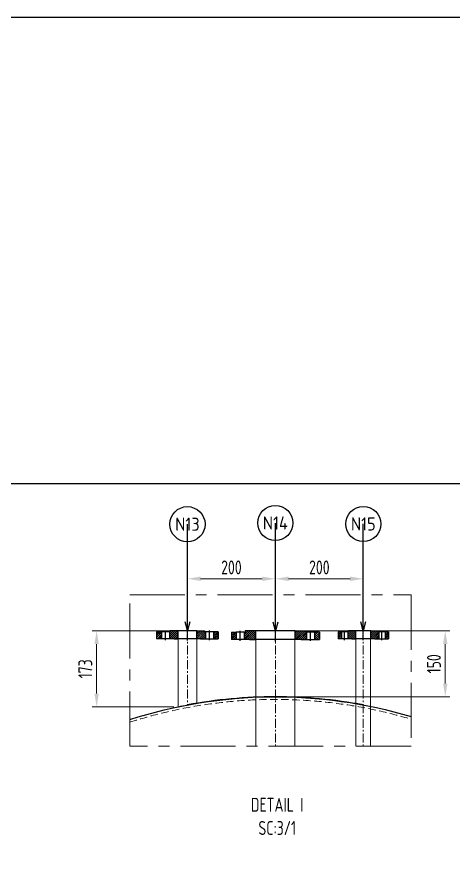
# Model space of a CAD drawing. Header units: millimetres. Extents: x -46397 to 283259, y -8690 to 23983.
# Drawn here: x 123752 to 126732, y 5993 to 11841 of the extents above; entities that cross this region are included whole.
import ezdxf
from ezdxf import colors
from ezdxf.entities.mleader import LeaderData, LeaderLine
from ezdxf.enums import TextEntityAlignment as Align
from ezdxf.math import Vec2, Vec3

# ---------------------------------------------------------------- set-up
doc = ezdxf.new("R2010")
doc.units = ezdxf.units.MM
for name, pattern in [('AM_ISO08W050', [18, 12, -1.5, 3, -1.5]), ('AM_ISO08W050x2', [9, 6, -0.75, 1.5, -0.75]), ('CENTER', [2, 1.25, -0.25, 0.25, -0.25]), ('HIDDENX2', [0.75, 0.5, -0.25])]:
    doc.linetypes.add(name, pattern=pattern)
doc.layers.get('Defpoints').update_dxf_attribs({"lineweight": 0})
for name, color, linetype, lineweight in [('0-Dim', 7, 'Continuous', 0), ('AM_7', 4, 'AM_ISO08W050', 25), ('Dtext', 255, 'Continuous', 20), ('DUONGCHINH', 7, 'Continuous', 25), ('DUONGTAM', 1, 'CENTER', 0), ('Long_AM_Visible', 30, 'Continuous', 25), ('PHANTOM 2', 8, 'Continuous', 0)]:
    doc.layers.add(name, color=color, linetype=linetype, lineweight=lineweight)
doc.styles.add('Chu va so', font='arial.ttf')
doc.styles.add('GHI CHÚ 1', font='isocp_IV25.ttf', dxfattribs={"width": 0.8})
doc.styles.add('Long_Text', font='isocp.shx', dxfattribs={"width": 0.7})
doc.styles.get("Standard").update_dxf_attribs({"font": 'isocp.shx', "width": 0.8})
doc.styles.add('TCVN', font='arial.ttf')
doc.dimstyles.new('1-30SCALE', dxfattribs={"dimtxt": 75, "dimasz": 75, "dimexe": 37.5, "dimexo": 30, "dimgap": 30, "dimtad": 1, "dimtoh": 1, "dimdec": 0, "dimdsep": 46, "dimtxsty": 'GHI CHÚ 1', "dimcen": 0.09, "dimclrd": 256, "dimclre": 256, "dimclrt": 2, "dimadec": 0, "dimazin": 0, "dimtfac": 1, "dimtdec": 0, "dimtofl": 0, "dimtmove": 0, "dimatfit": 3, "dimfxl": 1, "dimlwd": 0, "dimlwe": 0, "dimarcsym": 0})

# ---------------------------------------------------------------- blocks, each defined once
blk = doc.blocks.new('*U533')
h = blk.add_hatch()
h.set_pattern_fill('ANSI31', color=1)
h.paths.add_polyline_path([(-21.75, -30), (-21.75, -12), (-30, -12), (-41, -12), (-41, -28), (-39, -28), (-39, -30)])
h.paths.add_polyline_path([(21.75, -30), (39, -30), (39, -28), (41, -28), (41, -12), (30, -12), (21.75, -12)])
h.paths.add_polyline_path([(59, -12), (59, -28), (70, -28), (70, -12)])
h.paths.add_polyline_path([(-59, -28), (-59, -12), (-70, -12), (-70, -28)])
for p, q in [((-70, -28), (-70, -12)), ((-59, -12), (-70, -12)), ((-70, -12), (-70, -28)), ((-59, -28), (-59, -12)), ((-50, -12), (-59, -12)), ((-41, -12), (-50, -12)), ((-41, -28), (-41, -12)), ((-30, -12), (-41, -12)), ((-30, -12), (-21.75, -12)), ((-21.75, -12), (-21.75, -30)), ((-21.75, -12), (0, -12)), ((0, -12), (21.75, -12)), ((21.75, -12), (21.75, -30)), ((30, -12), (21.75, -12)), ((30, -12), (41, -12)), ((41, -28), (41, -12)), ((41, -12), (50, -12)), ((50, -12), (59, -12)), ((59, -28), (59, -12)), ((59, -12), (70, -12)), ((70, -28), (70, -12)), ((-70, -28), (-59, -28)), ((-59, -28), (-50, -28)), ((-50, -28), (-41, -28)), ((-41, -28), (-39, -28)), ((-39, -30), (-39, -28)), ((-21.75, -30), (-39, -30)), ((-21.75, -30), (21.75, -30)), ((21.75, -30), (39, -30)), ((39, -30), (39, -28)), ((41, -28), (39, -28)), ((41, -28), (50, -28)), ((50, -28), (59, -28)), ((70, -28), (59, -28))]:
    blk.add_line(p, q)
at = {"layer": 'AM_7', "linetype": 'AM_ISO08W050x2'}
for p, q in [((-50, -9), (-50, -31)), ((50, -9), (50, -31))]:
    blk.add_line(p, q, dxfattribs=at)
at = {"layer": 'AM_7'}
blk.add_line((0, -7.79), (0, -33), dxfattribs=at)
blk = doc.blocks.new('*U534')
h = blk.add_hatch()
h.set_pattern_fill('ANSI31', color=1)
h.paths.add_polyline_path([(-89, -14), (-100, -14), (-100, -31), (-89, -31)])
h.paths.add_polyline_path([(-71, -14), (-71, -31), (-69, -31), (-69, -34), (-45.25, -34), (-45.25, -14), (-59, -14)])
h.paths.add_polyline_path([(45.25, -34), (69, -34), (69, -31), (71, -31), (71, -14), (59, -14), (45.25, -14)])
h.paths.add_polyline_path([(100, -14), (89, -14), (89, -31), (100, -31)])
for p, q in [((-100, -31), (-100, -14)), ((-89, -14), (-100, -14)), ((-100, -14), (-100, -31)), ((-89, -31), (-89, -14)), ((-80, -14), (-89, -14)), ((-71, -14), (-80, -14)), ((-71, -31), (-71, -14)), ((-59, -14), (-71, -14)), ((-59, -14), (-45.25, -14)), ((-45.25, -14), (-45.25, -34)), ((-45.25, -14), (0, -14)), ((0, -14), (45.25, -14)), ((45.25, -14), (45.25, -34)), ((59, -14), (45.25, -14)), ((59, -14), (71, -14)), ((71, -31), (71, -14)), ((71, -14), (80, -14)), ((80, -14), (89, -14)), ((89, -31), (89, -14)), ((89, -14), (100, -14)), ((100, -31), (100, -14)), ((-100, -31), (-89, -31)), ((-89, -31), (-80, -31)), ((-80, -31), (-71, -31)), ((-71, -31), (-69, -31)), ((-69, -34), (-69, -31)), ((-45.25, -34), (-69, -34)), ((-45.25, -34), (45.25, -34)), ((45.25, -34), (69, -34)), ((69, -34), (69, -31)), ((71, -31), (69, -31)), ((71, -31), (80, -31)), ((80, -31), (89, -31)), ((100, -31), (89, -31))]:
    blk.add_line(p, q)
at = {"layer": 'AM_7', "linetype": 'AM_ISO08W050x2'}
for p, q in [((-80, -11), (-80, -34)), ((80, -11), (80, -34))]:
    blk.add_line(p, q, dxfattribs=at)
at = {"layer": 'AM_7'}
blk.add_line((0, -9.86), (0, -37), dxfattribs=at)
blk = doc.blocks.new('*U535')
h = blk.add_hatch()
h.set_pattern_fill('ANSI31', color=1, angle=90)
h.set_pattern_definition([(135, (-42, -14), (-2.24506, -2.24506), [])])
h.paths.add_polyline_path([(-16, -71.5), (-16, -63.5), (-32, -63.5), (-32, -71.5)])
h.paths.add_polyline_path([(-32, -40), (-32, -49.5), (-16, -49.5), (-16, -48), (-14, -48), (-14, -31.25), (-32, -31.25)])
h.paths.add_polyline_path([(-14, 3.25), (-14, 20), (-16, 20), (-16, 21.5), (-32, 21.5), (-32, 12), (-32, 3.25)])
h.paths.add_polyline_path([(-16, 35.5), (-16, 43.5), (-32, 43.5), (-32, 35.5)])
for p, q in [((-16, 43.5), (-32, 43.5)), ((-32, 35.5), (-32, 43.5)), ((-16, 43.5), (-16, 35.5)), ((-16, 35.5), (-32, 35.5)), ((-32, 28.5), (-32, 35.5)), ((-32, 21.5), (-32, 28.5)), ((-16, 21.5), (-32, 21.5)), ((-32, 12), (-32, 21.5)), ((-16, 28.5), (-16, 35.5)), ((-16, 21.5), (-16, 28.5)), ((-16, 21.5), (-16, 20)), ((-14, 20), (-16, 20)), ((-14, 3.25), (-14, 20)), ((-32, 12), (-32, 3.25)), ((-32, 3.25), (-14, 3.25)), ((-32, -14), (-32, 3.25)), ((-14, -31.25), (-14, 3.25)), ((-32, -31.25), (-32, -14)), ((-32, -31.25), (-14, -31.25)), ((-32, -40), (-32, -31.25)), ((-14, -31.25), (-14, -48)), ((-32, -40), (-32, -49.5)), ((-16, -49.5), (-32, -49.5)), ((-32, -49.5), (-32, -56.5)), ((-32, -56.5), (-32, -63.5)), ((-14, -48), (-16, -48)), ((-16, -49.5), (-16, -48)), ((-16, -56.5), (-16, -49.5)), ((-16, -63.5), (-16, -56.5)), ((-16, -63.5), (-32, -63.5)), ((-32, -63.5), (-32, -71.5)), ((-16, -71.5), (-32, -71.5)), ((-32, -71.5), (-16, -71.5)), ((-16, -71.5), (-16, -63.5))]:
    blk.add_line(p, q)
at = {"layer": 'AM_7', "linetype": 'AM_ISO08W050x2'}
for p, q in [((-35, 28.5), (-13, 28.5)), ((-35, -56.5), (-13, -56.5))]:
    blk.add_line(p, q, dxfattribs=at)
at = {"layer": 'AM_7'}
blk.add_line((-35.06, -14), (-10.14, -14), dxfattribs=at)
blk = doc.blocks.new('*D538')
at = {"layer": 'Defpoints', "color": 0, "transparency": 16777216}
for p in [(125514.3, 8007.1), (124914.3, 7651.6, -4.5), (125514.3, 7651.6, -4.5)]:
    blk.add_point(p, dxfattribs=at)
at = {"layer": 'PHANTOM 2', "linetype": 'Continuous', "lineweight": 0, "transparency": 16777216}
for p, q in [((124914.3, 7681.6), (124914.3, 8037.1)), ((125514.3, 7681.6), (125514.3, 8037.1)), ((125004.3, 8007.1), (125424.3, 8007.1))]:
    blk.add_line(p, q, dxfattribs=at)
at = {"layer": 'PHANTOM 2', "transparency": 16777216}
for points in [[(125004.3, 8022.1), (125004.3, 7992.1), (124914.3, 8007.1)], [(125424.3, 8022.1), (125424.3, 7992.1), (125514.3, 8007.1)]]:
    blk.add_solid(points, dxfattribs=at)
at = {"layer": 'PHANTOM 2', "color": 2, "transparency": 16777216, "insert": (125214.3, 8084.6), "char_height": 95, "attachment_point": 5, "style": 'GHI CHÚ 1'}
blk.add_mtext('200', dxfattribs=at)
blk = doc.blocks.new('*D539')
at = {"layer": 'Defpoints', "color": 0, "transparency": 16777216}
for p in [(126114.3, 8007.1), (125514.3, 7651.6, -4.5), (126114.3, 7651.6, -4.5)]:
    blk.add_point(p, dxfattribs=at)
at = {"layer": 'PHANTOM 2', "linetype": 'Continuous', "lineweight": 0, "transparency": 16777216}
for p, q in [((125514.3, 7681.6), (125514.3, 8037.1)), ((126114.3, 7681.6), (126114.3, 8037.1)), ((125604.3, 8007.1), (126024.3, 8007.1))]:
    blk.add_line(p, q, dxfattribs=at)
at = {"layer": 'PHANTOM 2', "transparency": 16777216}
for points in [[(125604.3, 8022.1), (125604.3, 7992.1), (125514.3, 8007.1)], [(126024.3, 8022.1), (126024.3, 7992.1), (126114.3, 8007.1)]]:
    blk.add_solid(points, dxfattribs=at)
at = {"layer": 'PHANTOM 2', "color": 2, "transparency": 16777216, "insert": (125814.3, 8084.6), "char_height": 95, "attachment_point": 5, "style": 'GHI CHÚ 1'}
blk.add_mtext('200', dxfattribs=at)
blk = doc.blocks.new('_TagCircle')
at = {"color": 0, "linetype": 'ByBlock', "lineweight": -2, "transparency": 16777216}
blk.add_circle((0, 0), 4, dxfattribs=at)
at = {"layer": 'Long_AM_Visible', "color": 0, "transparency": 16777216, "style": 'Long_Text'}
blk.add_attdef('TAGNUMBER', text='', height=3, dxfattribs=at).set_placement((0, -1.5), align=Align.CENTER)
blk = doc.blocks.new('_Open30')
at = {"color": 0, "linetype": 'ByBlock', "lineweight": -2}
for p, q in [((-1, 0.268), (0, 0)), ((0, 0), (-1, -0.268)), ((0, 0), (-1, 0))]:
    blk.add_line(p, q, dxfattribs=at)
blk = doc.blocks.new('*D540')
at = {"layer": 'Defpoints', "color": 0, "transparency": 16777216}
for p in [(124851, 7651.6, -4.5), (124294.9, 7133.4), (124851, 7133.4, -4.5)]:
    blk.add_point(p, dxfattribs=at)
at = {"layer": 'PHANTOM 2', "linetype": 'Continuous', "lineweight": 0, "transparency": 16777216}
for p, q in [((124821, 7651.6), (124264.9, 7651.6)), ((124294.9, 7561.6), (124294.9, 7223.4)), ((124821, 7133.4), (124264.9, 7133.4))]:
    blk.add_line(p, q, dxfattribs=at)
at = {"layer": 'PHANTOM 2', "transparency": 16777216}
for points in [[(124279.9, 7561.6), (124309.9, 7561.6), (124294.9, 7651.6)], [(124279.9, 7223.4), (124309.9, 7223.4), (124294.9, 7133.4)]]:
    blk.add_solid(points, dxfattribs=at)
at = {"layer": 'PHANTOM 2', "color": 2, "transparency": 16777216, "insert": (124217.4, 7392.5), "char_height": 95, "attachment_point": 5, "rotation": 90, "style": 'GHI CHÚ 1'}
blk.add_mtext('173', dxfattribs=at)
blk = doc.blocks.new('*D541')
at = {"layer": 'Defpoints', "color": 0, "transparency": 16777216}
for p in [(125514.3, 7651.6, -4.5), (125514.3, 7201.6, -4.5), (126673.6, 7201.6)]:
    blk.add_point(p, dxfattribs=at)
at = {"layer": 'PHANTOM 2', "linetype": 'Continuous', "lineweight": 0, "transparency": 16777216}
for p, q in [((125544.3, 7651.6), (126703.6, 7651.6)), ((126673.6, 7561.6), (126673.6, 7291.6)), ((125544.3, 7201.6), (126703.6, 7201.6))]:
    blk.add_line(p, q, dxfattribs=at)
at = {"layer": 'PHANTOM 2', "transparency": 16777216}
for points in [[(126658.6, 7561.6), (126688.6, 7561.6), (126673.6, 7651.6)], [(126658.6, 7291.6), (126688.6, 7291.6), (126673.6, 7201.6)]]:
    blk.add_solid(points, dxfattribs=at)
at = {"layer": 'PHANTOM 2', "color": 2, "transparency": 16777216, "insert": (126596.1, 7426.6), "char_height": 95, "attachment_point": 5, "rotation": 90, "style": 'GHI CHÚ 1'}
blk.add_mtext('150', dxfattribs=at)
blk = doc.blocks.new('*U1823')
at = {"lineweight": 25}
for points in [[(0, 0), (17743.2, 0), (17743.2, 11622.7), (0, 11622.7)], [(0, 0), (13415.6, 0), (13415.6, 11622.7), (0, 11622.7)]]:
    blk.add_lwpolyline(points, close=True, dxfattribs=at)
at = {"layer": 'Dtext', "ltscale": 0.1}
for tag, p, height, style in [('REV_3', (13529.9, 4365.5), 77.3, 'TCVN'), ('FOR_APPROVAL3', (14302.7, 4360.1, -0.7), 92.7, 'TCVN'), ('REV_2', (13529.9, 4077), 77.3, 'TCVN'), ('FOR_APPROVAL2', (14302.7, 4071.6, -0.7), 92.7, 'TCVN'), ('REV_1', (13529.9, 3788.5), 77.3, 'TCVN'), ('FOR_APPROVAL1', (14302.7, 3783.1, -0.7), 92.7, 'TCVN'), ('REV_0', (13529.9, 3500), 77.3, 'TCVN'), ('NGUOI_VE', (15126.1, 3495.9, -0.6), 92.7, 'TCVN'), ('NGUOI_KIEM_2', (15945.6, 3495.9, -0.8), 92.7, 'TCVN'), ('NGUOI_DUYET', (16935.5, 3495.9, -0.8), 92.7, 'TCVN'), ('1.1_A4', (16985.1, 176, -0.7), 92.7, 'Chu va so'), ('A4_A4', (17293.7, 176, -0.7), 92.7, 'Chu va so'), ('REV.', (17547.8, 176, -0.7), 92.7, 'Chu va so')]:
    blk.add_attdef(tag, p, '', height=height, dxfattribs=dict(at, style=style))
for tag, p, height, style, width in [('NGAY_REV03', (13725.7, 4360.1, -0.7), 80.4, 'TCVN', 0.95), ('NGAY_REV02', (13725.7, 4071.6, -0.7), 80.4, 'TCVN', 0.95), ('NGAY_REV01', (13725.7, 3783.1, -0.7), 80.4, 'TCVN', 0.95), ('NGAY_REV0', (13725.7, 3494.6, -0.8), 80.4, 'TCVN', 0.95), ('DWD.NO', (13718.6, 75.2, -0.7), 123.6, 'Chu va so', 0.85)]:
    blk.add_attdef(tag, p, '', height=height, dxfattribs=dict(at, style=style, width=width))
at = {"layer": 'Dtext', "lineweight": 25, "ltscale": 0.1, "style": 'Chu va so'}
for tag, p, height in [('PROJECT_CODE', (14612.2, 1452.8), 185.5), ('TITLE1', (13809, 1108, -0.7), 123.6), ('TITLE2', (13809, 817.2, -0.7), 123.6), ('TITLE3', (13809, 528.7, -0.7), 123.6)]:
    blk.add_attdef(tag, p, '', height=height, dxfattribs=at)

msp = doc.modelspace()

# ---------------------------------------------------------------- linework, layer by layer
msp.add_lwpolyline([(-5297.58, 11840.68), (283258.8, 11840.68), (283258.8, -8689.89), (-5297.58, -8689.89)], close=True)
at = {"color": 2, "linetype": 'Continuous', "lineweight": 0, "ltscale": 10}
for points in [[(124851, 7133.37, -4.5), (124851, 7651.61, -4.5), (124977.6, 7651.61, -4.5), (124977.6, 7157.1, -4.5)], [(125380.95, 6863.39, -4.5), (125380.95, 7651.61, -4.5), (125647.65, 7651.61, -4.5), (125647.65, 6863.39, -4.5)], [(126064.2, 6863.39, -4.5), (126064.2, 7651.61, -4.5), (126164.4, 7651.61, -4.5), (126164.4, 6863.39, -4.5)]]:
    msp.add_polyline3d(points, dxfattribs=at)
at = {"color": 3, "linetype": 'HIDDENX2', "lineweight": 0, "ltscale": 100, "extrusion": (0, 0, -1)}
msp.add_arc((-125514.3, 3943.61, 4.5), 3240, 72.13804, 106.62651, dxfattribs=at)
for start, end in [(90, 100.614378), (79.387717, 90)]:
    msp.add_arc((125514.3, 3943.61, -4.5), 3258, start, end)
at = {"color": 2, "linetype": 'Continuous', "lineweight": 0, "ltscale": 10}
msp.add_arc((125514.3, 3943.61, -4.5), 3258, 99.481719, 101.747036, dxfattribs=at)
at = {"layer": 'DUONGCHINH', "color": 2, "ltscale": 10, "extrusion": (0, 0, -1)}
msp.add_arc((-125514.3, 3943.61, 4.5), 3258, 72.240022, 106.532006, dxfattribs=at)
at = {"layer": 'DUONGTAM', "ltscale": 50}
for p, q in [((124914.3, 7651.61, -4.5), (124914.3, 7145.88, -4.5)), ((125514.3, 7651.61, -4.5), (125514.3, 6863.39, -4.5)), ((126114.3, 7651.61, -4.5), (126114.3, 6863.39, -4.5))]:
    msp.add_line(p, q, dxfattribs=at)
at = {"layer": 'DUONGTAM', "color": 6, "ltscale": 300}
msp.add_lwpolyline([(124520.52, 7897.4), (126441.37, 7897.4), (126441.37, 6863.39), (124520.52, 6863.39)], close=True, dxfattribs=at)

# ---------------------------------------------------------------- block references
at = {"extrusion": (0, 0, -1), "xscale": -3, "yscale": 3, "zscale": -3}
for name, p, rotation in [('*U535', (-126072.3, 7693.61, 4.5), 270), ('*U533', (-124914.3, 7561.61, 4.5), 180), ('*U534', (-125514.3, 7549.61, 4.5), 180)]:
    msp.add_blockref(name, p, dxfattribs=dict(at, rotation=rotation))

# ---------------------------------------------------------------- texts
at = {"color": 3, "insert": (125167.61, 6511.73), "char_height": 95, "attachment_point": 1}
msp.add_mtext_dynamic_manual_height_columns('\\A1;\\pxqc;DETAIL I\\PSC:3/1', width=718.3368, gutter_width=37.5, heights=[0], dxfattribs=at)

# ---------------------------------------------------------------- dimensions: what is measured, and where the dimension line sits
at = {"layer": 'PHANTOM 2'}
for base, p1, p2, picture, middle in [((125514.3, 8007.08), (124914.3, 7651.61, -4.5), (125514.3, 7651.61, -4.5), '*D538', (125214.3, 8084.58)), ((126114.3, 8007.08), (125514.3, 7651.61, -4.5), (126114.3, 7651.61, -4.5), '*D539', (125814.3, 8084.58))]:
    dim = msp.add_linear_dim(base=base, p1=p1, p2=p2, dimstyle='1-30SCALE', override={"dimtxt": 95, "dimasz": 90, "dimexe": 30, "dimlfac": 0.333333, "dimtmove": 1}, dxfattribs=at)
    dim.commit()
    dim.dimension.update_dxf_attribs({"geometry": picture, "text_midpoint": middle})
for base, p1, p2, picture, middle in [((124294.9, 7133.37), (124851, 7651.61, -4.5), (124851, 7133.37, -4.5), '*D540', (124217.4, 7392.49)), ((126673.56, 7201.61), (125514.3, 7651.61, -4.5), (125514.3, 7201.61, -4.5), '*D541', (126596.06, 7426.61))]:
    dim = msp.add_linear_dim(base=base, p1=p1, p2=p2, angle=90, dimstyle='1-30SCALE', override={"dimtxt": 95, "dimasz": 90, "dimexe": 30, "dimlfac": 0.333333, "dimtmove": 1}, dxfattribs=at)
    dim.commit()
    dim.dimension.update_dxf_attribs({"geometry": picture, "text_midpoint": middle})

# ---------------------------------------------------------------- leaders
at = {"layer": '0-Dim', "color": 6}
ml = msp.add_multileader_block('Standard', dxfattribs=at)
ml.set_content('_TagCircle', color=6, scale=30)
ml.set_attribute('TAGNUMBER', 'N13', width=0)
ml.set_leader_properties(color=5)
ml.set_arrow_properties(name='OPEN30')
ml.build(insert=Vec2(0, 0))
ml.multileader.update_dxf_attribs({"has_dogleg": 0, "text_left_attachment_type": 6, "text_right_attachment_type": 6, "dogleg_length": 0.36, "arrow_head_size": 60, "block_connection_type": 1})
ctx = ml.context
ctx.base_point, ctx.char_height, ctx.arrow_head_size, ctx.landing_gap_size, ctx.plane_origin = Vec3(124914.35, 8379.55, -4.5), 56, 60, 1.4, Vec3(125263.98, 8041.25, -4.5)
ctx.left_attachment, ctx.right_attachment, ctx.attachment_type = 6, 6, 1
notes = []
notes.append((ctx, [(0, (1, 1, 0), (124914.71, 8379.55, -4.5), (-1, 0), 0.36, [(0, [(124914.35, 7653.61, -4.5)], 0, [])])]))
ctx.block.insert = Vec3(124914.35, 8379.55, -4.5)
ml = msp.add_multileader_block('Standard', dxfattribs=at)
ml.set_content('_TagCircle', color=6, scale=30)
ml.set_attribute('TAGNUMBER', 'N14', width=0)
ml.set_leader_properties(color=5)
ml.set_arrow_properties(name='OPEN30')
ml.build(insert=Vec2(0, 0))
ml.multileader.update_dxf_attribs({"has_dogleg": 0, "text_left_attachment_type": 6, "text_right_attachment_type": 6, "dogleg_length": 0.36, "arrow_head_size": 60, "block_connection_type": 1})
ctx = ml.context
ctx.base_point, ctx.char_height, ctx.arrow_head_size, ctx.landing_gap_size, ctx.plane_origin = Vec3(125514.3, 8387.56, -4.5), 56, 60, 1.4, Vec3(125863.92, 8039.25, -4.5)
ctx.left_attachment, ctx.right_attachment, ctx.attachment_type = 6, 6, 1
notes.append((ctx, [(0, (1, 1, 0), (125514.66, 8387.56, -4.5), (-1, 0), 0.36, [(0, [(125514.3, 7651.61, -4.5)], 0, [])])]))
ctx.block.insert = Vec3(125514.3, 8387.56, -4.5)
ml = msp.add_multileader_block('Standard', dxfattribs=at)
ml.set_content('_TagCircle', color=6, scale=30)
ml.set_attribute('TAGNUMBER', 'N15', width=0)
ml.set_leader_properties(color=5)
ml.set_arrow_properties(name='OPEN30')
ml.build(insert=Vec2(0, 0))
ml.multileader.update_dxf_attribs({"has_dogleg": 0, "text_left_attachment_type": 6, "text_right_attachment_type": 6, "dogleg_length": 0.36, "arrow_head_size": 60, "block_connection_type": 1})
ctx = ml.context
ctx.base_point, ctx.char_height, ctx.arrow_head_size, ctx.landing_gap_size, ctx.plane_origin = Vec3(126114.35, 8381.42, -4.5), 56, 60, 1.4, Vec3(126463.98, 8040.25, -4.5)
ctx.left_attachment, ctx.right_attachment, ctx.attachment_type = 6, 6, 1
notes.append((ctx, [(0, (1, 1, 0), (126114.71, 8381.42, -4.5), (-1, 0), 0.36, [(0, [(126114.35, 7652.61, -4.5)], 0, [])])]))
ctx.block.insert = Vec3(126114.35, 8381.42, -4.5)
for ctx, leaders in notes:
    for number, flags, end, landing, length, lines in leaders:
        leader = LeaderData()
        leader.index, (leader.has_last_leader_line, leader.has_dogleg_vector, leader.attachment_direction) = number, flags
        leader.last_leader_point, leader.dogleg_vector, leader.dogleg_length = Vec3(end), Vec3(landing), length
        for number, points, colour, breaks in lines:
            line = LeaderLine()
            line.index, line.vertices, line.color, line.breaks = number, Vec3.list(points), colors.encode_raw_color(colour), breaks
            leader.lines.append(line)
        ctx.leaders.append(leader)

# ---------------------------------------------------------------- next in the draw order: block references
at = {"xscale": 0.9084576280678549, "yscale": 0.9084576280678549, "zscale": 0.9084576280678549}
msp.add_blockref('*U1823', (118436.21, -1902.62), dxfattribs=at)

doc.saveas('drawing.dxf')
